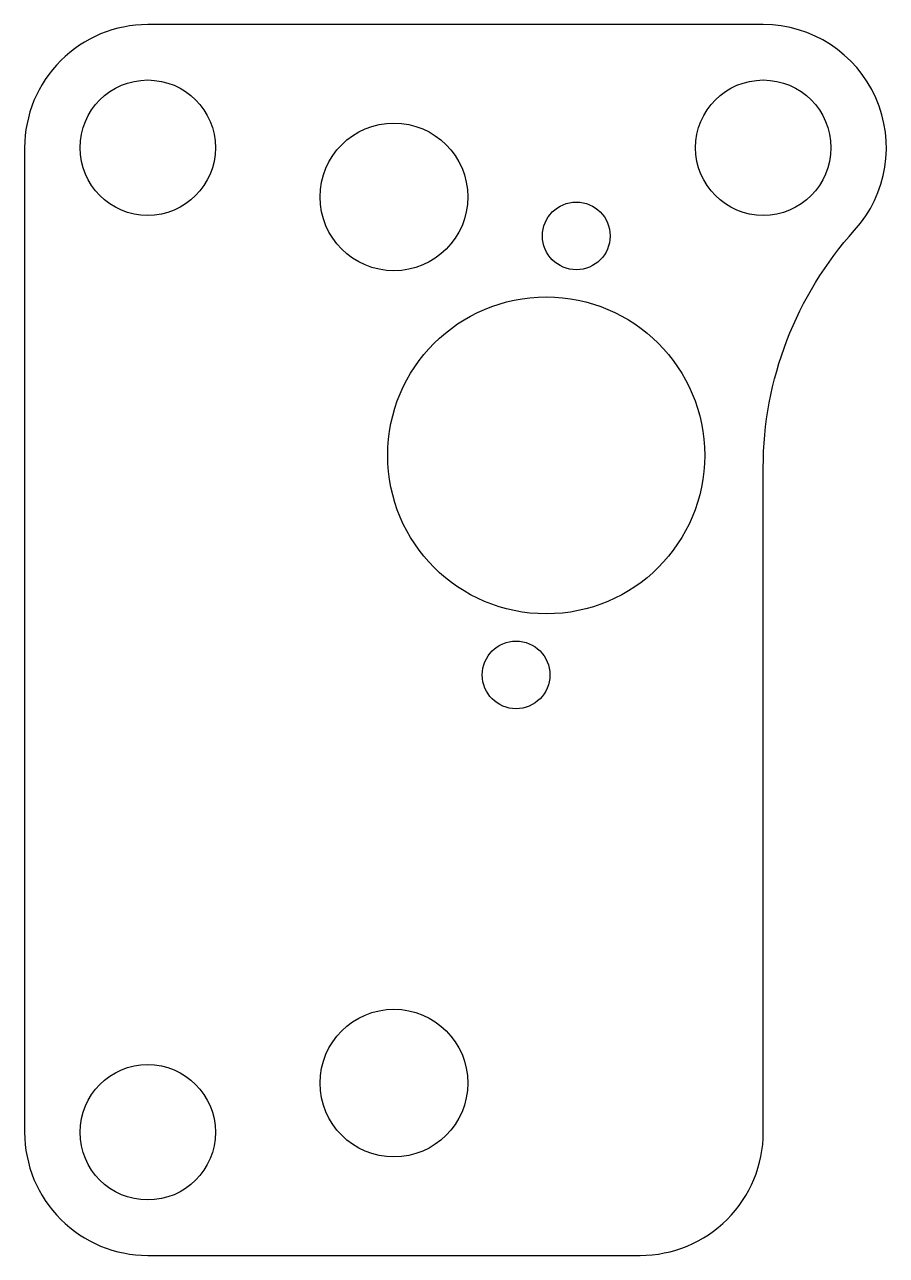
# Model space of a CAD drawing. Header units: millimetres. Extents: x -30 to 5, y -51 to -1.
import ezdxf

# ---------------------------------------------------------------- set-up
doc = ezdxf.new("R2010")
doc.units = ezdxf.units.MM
doc.layers.get('0').update_dxf_attribs({"linetype": 'CONTINUOUS'})

msp = doc.modelspace()

# ---------------------------------------------------------------- linework, layer by layer
msp.add_lwpolyline([(-5, -51, 0.414214), (0, -46), (0, -19, -0.185678), (3.711, -9.351, 0.649873), (0, -1), (-25, -1, 0.414214), (-30, -6), (-30, -46, 0.414214), (-25, -51)], format="xyb", close=True)
for centre, radius in [((-25, -6), 2.75), ((0, -6), 2.75), ((-15, -8), 3), ((-7.595, -9.583), 1.375), ((-8.816, -18.5), 6.438), ((-10.038, -27.417), 1.375), ((-15, -44), 3), ((-25, -46), 2.75)]:
    msp.add_circle(centre, radius)

doc.saveas('drawing.dxf')
